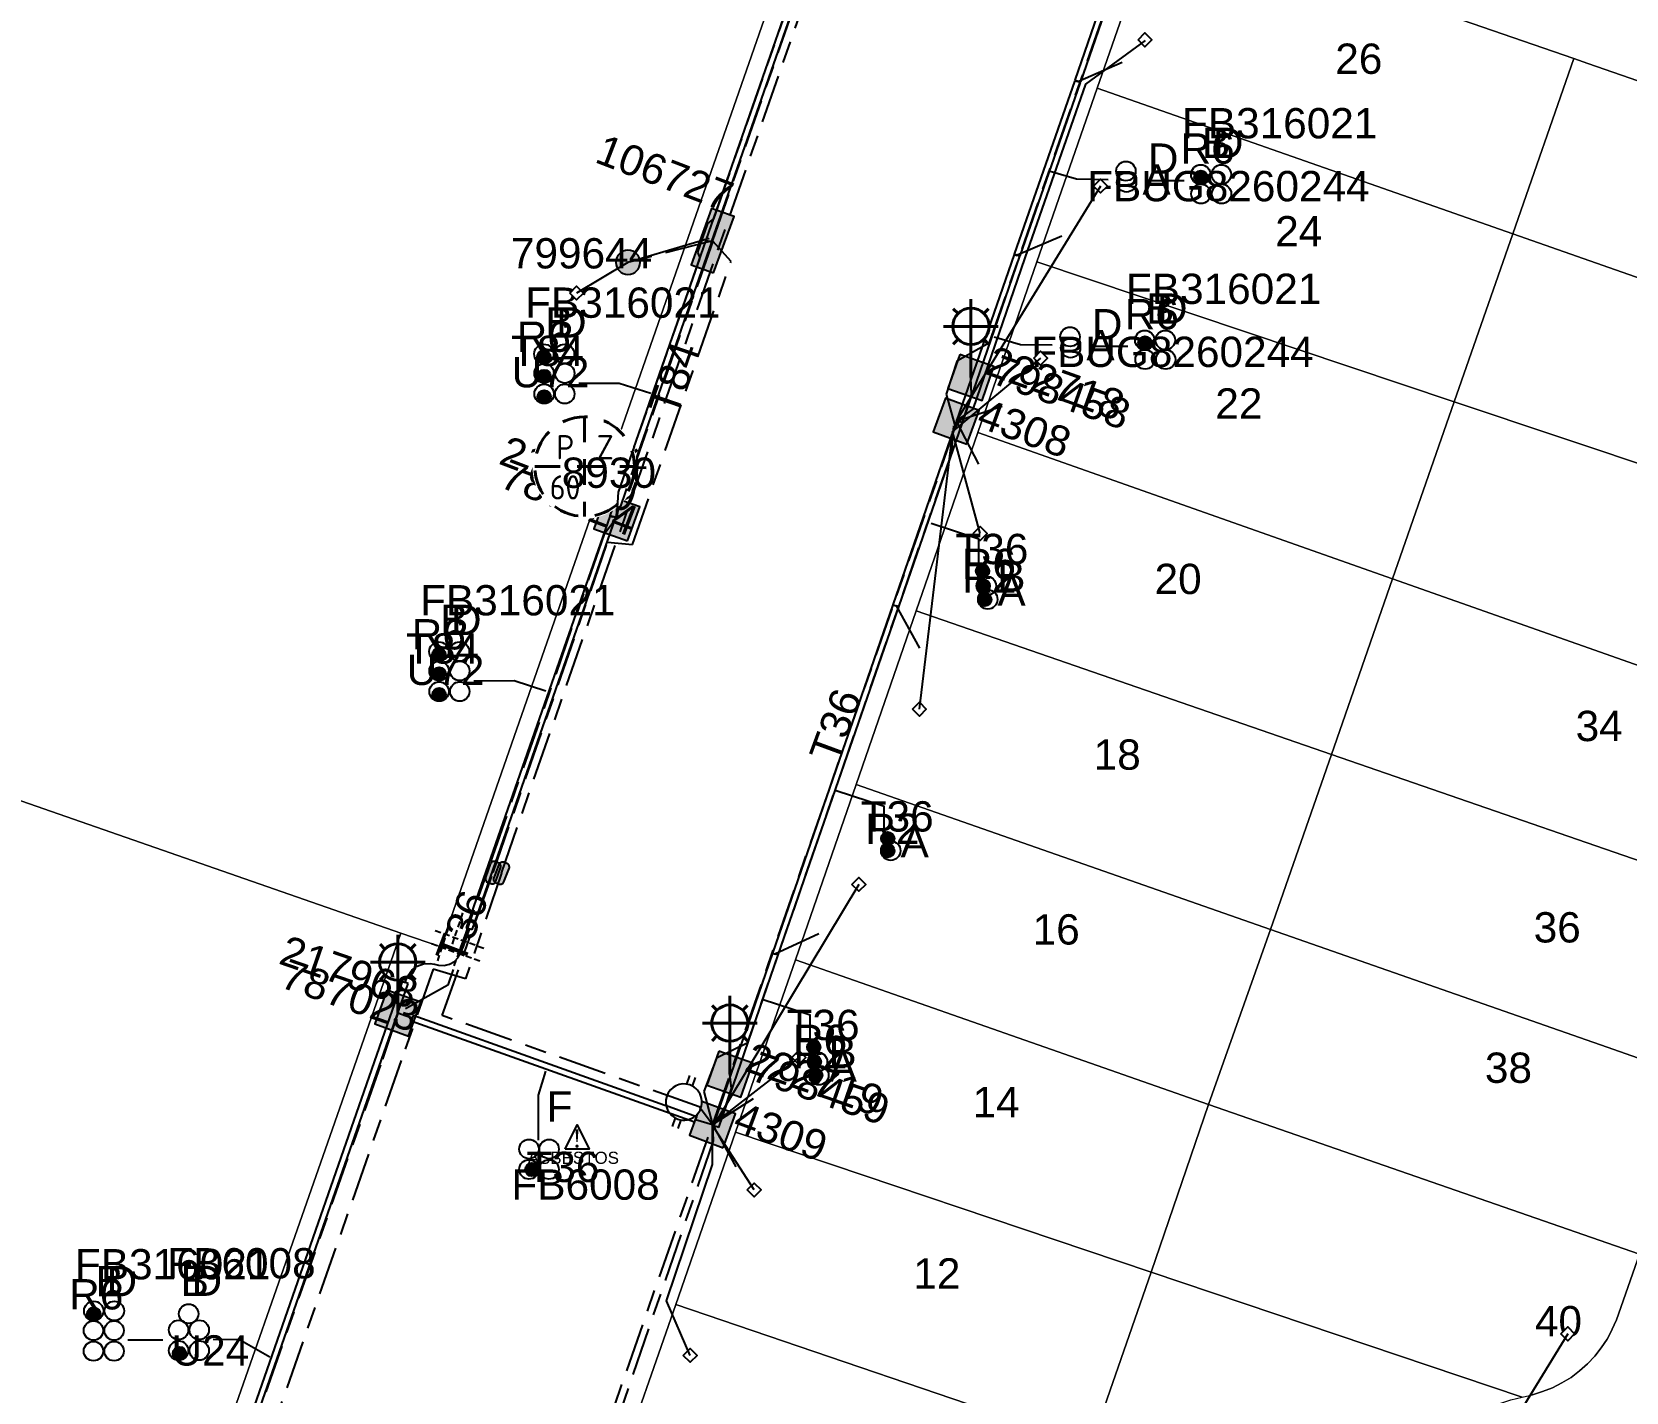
# Model space of a CAD drawing. Header units: metres. Extents: x 301341 to 310479, y 6262403 to 6265281.
# Drawn here: x 302711.3 to 302842.8, y 6264406.1 to 6264518.3 of the extents above; entities that cross this region are included whole.
import ezdxf
from ezdxf.enums import TextEntityAlignment as Align

# ---------------------------------------------------------------- set-up
doc = ezdxf.new("R2010")
doc.units = ezdxf.units.M
for name, pattern in [('Cable Exist UG', [8.2, 4, -1.2, 1.8, -1.2]), ('Dash', [5, 3, -2]), ('DASHED', [0.75, 0.5, -0.25])]:
    doc.linetypes.add(name, pattern=pattern)
doc.layers.get('0').update_dxf_attribs({"color": 6})
doc.layers.add('Cadastre Land Parcels_SP_EXT', color=9, linetype='Continuous', lineweight=5)
doc.layers.add('Cadastre Roads_SP_EXT', color=9, linetype='Continuous', lineweight=5)
for name, color, linetype in [('Duct_SP_EXT', 7, 'Continuous'), ('Equip_HV_EXT', 7, 'Continuous'), ('Equip_LV_EXT', 7, 'Continuous'), ('Equip_SL_EXT', 7, 'Continuous'), ('Equip_SP_SL_EXT', 7, 'Continuous'), ('Mains_HV_EXT', 7, 'Continuous'), ('Mains_LV_EXT', 7, 'Continuous'), ('Mains_SL_EXT', 7, 'Continuous'), ('Services_SP_EXT', 7, 'Continuous'), ('SupportsOH_SP_TR_HV_LV_SL_EXT', 7, 'Continuous'), ('SupportsUG_SP_LV_EXT', 7, 'Continuous'), ('SupportsUG_SP_LV_SL_EXT', 7, 'Continuous'), ('Trench_SP_EXT', 7, 'Continuous')]:
    doc.layers.add(name, color=color, linetype=linetype)
doc.layers.add('UNKNOWN_FEATURES', color=1, linetype='DASHED', plot=False)
doc.styles.add('COLUMN_LABEL', font='arial.ttf')
doc.styles.add('iecARIAL', font='arial.ttf', dxfattribs={"height": 2})
doc.styles.add('iecNAME', font='times.ttf')
doc.styles.add('IESYMBOL1', font='isocp.shx')
doc.styles.add('POLE_LABEL', font='arial.ttf')
doc.styles.add('SLCP_LABEL', font='arial.ttf', dxfattribs={"height": 3.5})
doc.styles.get("Standard").update_dxf_attribs({"font": 'arial.ttf'})

# ---------------------------------------------------------------- blocks, each defined once
blk = doc.blocks.new('COLUMN_EXT')
blk.add_hatch(color=256).paths.add_polyline_path([(-1.49, 1.48), (-1.49, -1.49), (1.48, -1.49), (1.48, 1.48)])
blk.add_lwpolyline([(-1.49, -1.49), (1.48, -1.49), (1.48, 1.48), (-1.49, 1.48)], close=True)
for tag, height, style, flags, p in [('ASSET_NUM', 2.5, 'COLUMN_LABEL', 8, (2, 2)), ('STRUCTURE_PLANT_NUMBER', 0.2, 'POLE_LABEL', 9, (1.81, 0.03)), ('STREET_CODE', 0.2, 'COLUMN_LABEL', 9, (1.81, -0.2))]:
    blk.add_attdef(tag, text='', height=height, dxfattribs=dict(style=style, flags=flags)).set_placement(p, align=Align.MIDDLE_LEFT)
at = {"flags": 9}
for tag, p in [('COLUMN_TYPE', (1.81, -0.4)), ('OWNED_BY', (1.81, -0.6)), ('STATE', (1.81, -0.8)), ('USAGE', (1.81, -1)), ('LEGEND', (1.81, -1.2)), ('LOCATION', (1.81, -1.4)), ('STREETNAME', (1.81, -1.6)), ('SUBURB', (1.81, -1.8)), ('NOTES', (1.81, -2))]:
    blk.add_attdef(tag, text='', height=0.2, dxfattribs=at).set_placement(p, align=Align.MIDDLE_LEFT)
at = {"flags": 1}
blk.add_attdef('Z', (1.81, -2.35), '', height=0.2, dxfattribs=at)
blk = doc.blocks.new('PILLAR_EXT')
blk.add_hatch(color=256).paths.add_polyline_path([(-2.475, 0.99), (-2.475, -0.99), (2.475, -0.99), (2.475, 0.99)])
blk.add_lwpolyline([(-2.475, -0.99), (2.475, -0.99), (2.475, 0.99), (-2.475, 0.99)], close=True)
at = {"style": 'iecARIAL', "flags": 8}
blk.add_attdef('ASSET_NUM', (1.5, 3.5), '', height=2.5, dxfattribs=at)
for tag, p, flags in [('OWNED_BY', (0, -0.2), 9), ('STATE', (0, -0.4), 9), ('SUPPORT_TYPE', (0, -0.6), 9), ('USAGE', (0, -0.8), 9), ('LEGEND', (0, -1), 9), ('LOCATION', (0, -1.2), 9), ('NOTES', (0, -1.4), 9), ('STREETNAME', (0, -1.8), 9), ('SUBURB', (0, -2), 1), ('PARENT', (0, -1.6), 9)]:
    blk.add_attdef(tag, p, '', height=0.2, dxfattribs=dict(flags=flags))
blk = doc.blocks.new('DUCT_EXT')
blk.add_circle((0, 0.8), 0.8)
at = {"flags": 1}
blk.add_attdef('Z', (0, 0), '', height=0.2, dxfattribs=at)
at = {"flags": 9}
for tag, p in [('DUCT_CODE', (0, 0)), ('XSECT_TYPE', (0, -0.2)), ('STATE', (0, -0.6)), ('FB_REFERENCE', (0, -0.4)), ('NOTES', (0, -0.8))]:
    blk.add_attdef(tag, text='', height=0.2, dxfattribs=at).set_placement(p, align=Align.MIDDLE_LEFT)
blk = doc.blocks.new('SL_LANTERN_EXT')
at = {"lineweight": 40}
for p, q in [((-1.46, 5.68), (-1.06, 5.28)), ((0, 1.97), (0, 6.47)), ((1.46, 5.68), (1.06, 5.28)), ((-2.25, 4.22), (2.25, 4.22)), ((-1.46, 2.76), (-1.06, 3.16)), ((0, 0), (0, 2.72)), ((1.46, 2.76), (1.06, 3.16))]:
    blk.add_line(p, q, dxfattribs=at)
blk.add_circle((0, 4.22), 1.5, dxfattribs=at)
at = {"style": 'iecARIAL', "flags": 8}
blk.add_attdef('ASSET_NUM', (1.5, 1.5), '', height=2.5, dxfattribs=at)
for tag, p, height, flags in [('CONSTRUCTED_VOLTAGE', (0.98, -0.65), 0.2, 9), ('CONTROL_TYPE', (0.98, -0.85), 0.2, 9), ('LANTERN_PURPOSE', (0.98, -1.05), 0.2, 9), ('LANTERN_TYPE', (0.98, -1.25), 0.2, 9), ('NO_PHASES', (0.98, -1.45), 0.2, 9), ('LNUMBER', (2.18, -3.25), 2.5, 8), ('OPERATING_VOLTAGE', (0.98, -1.65), 0.2, 9), ('ORIENTATION', (0.98, -1.85), 0.2, 9), ('OWNED_BY', (0.98, -2.05), 0.2, 9), ('STATE', (0.98, -2.25), 0.2, 9), ('USAGE', (0.98, -2.45), 0.2, 9), ('CEXIST', (0.98, -2.65), 0.2, 9), ('CNEW', (0.98, -2.85), 0.2, 9), ('CNUMBER', (0.98, -3.05), 0.2, 9), ('CREMOVE', (0.98, -3.25), 0.2, 9), ('CREPLACE', (0.98, -3.45), 0.2, 9), ('LKINGHEIGHT', (0.98, -3.65), 0.2, 9), ('LBRACKET', (0.98, -3.85), 0.2, 9), ('LBRACKETVOCAB', (0.98, -4.05), 0.2, 9), ('LCATEGORY', (0.98, -4.25), 0.2, 9), ('LCHARGE1', (0.98, -4.45), 0.2, 9), ('LCHARGE1PERCENT', (0.98, -4.65), 0.2, 9), ('LCHARGE2', (0.98, -4.85), 0.2, 9), ('LCHARGE2PERCENT', (0.98, -5.05), 0.2, 9), ('LCHARGE3', (0.98, -5.25), 0.2, 9), ('LCHARGE3PERCENT', (0.98, -5.45), 0.2, 9), ('LEXIST', (0.98, -5.65), 0.2, 9), ('LLAMP', (0.98, -5.85), 0.2, 9), ('LLAMPVOCAB', (0.98, -6.05), 0.2, 9), ('LMAST', (0.98, -6.25), 0.2, 9), ('LMASTVOCAB', (0.98, -6.45), 0.2, 9), ('LNEW', (0.98, -6.65), 0.2, 9), ('LANTNUMBER', (0.98, -6.85), 0.2, 9), ('LOUTREACH', (0.98, -7.25), 0.2, 9), ('LOUTREACHVOCAB', (0.98, -7.45), 0.2, 9), ('LRATECODE', (0.98, -7.65), 0.2, 9), ('LREMOVE', (0.98, -7.85), 0.2, 9), ('LREPLACE', (0.98, -8.05), 0.2, 9), ('STREETNAME', (0.98, -9.25), 0.2, 9), ('LTYPE', (0.98, -8.25), 0.2, 9), ('LTYPEVOCAB', (0.98, -8.45), 0.2, 9), ('LEGEND', (0.98, -8.65), 0.2, 9), ('LOCATION', (0.98, -8.85), 0.2, 9), ('NOTES', (0.98, -9.05), 0.2, 9), ('SUBURB', (0.98, -9.45), 0.2, 1)]:
    blk.add_attdef(tag, p, '', height=height, dxfattribs=dict(flags=flags))
blk = doc.blocks.new('CCP_EXT')
at = {"flags": 9}
for tag, p in [('LEGEND', (0, -1.4)), ('STATE', (0, -1.8)), ('LIFE_SUPPORT', (0, -1.6)), ('NOTES', (0, -2))]:
    blk.add_attdef(tag, text='', height=0.2, dxfattribs=at).set_placement(p, align=Align.MIDDLE_LEFT)
blk.add_wipeout([(0, 0.57), (0.57, 0), (0, -0.57), (-0.57, 0)])
blk.add_lwpolyline([(-0.57, 0), (0, 0.57), (0.57, 0), (0, -0.57), (-0.57, 0)])
at = {"flags": 1}
blk.add_attdef('Z', (0, 0), '', height=0.2, dxfattribs=at)
at = {"flags": 9}
for tag, p in [('CCP_TYPE', (0, 0)), ('CONSTRUCTED_VOLTAGE', (0, -0.2)), ('OPERATING_VOLTAGE', (0, -0.6)), ('ORIENTATION', (0, -0.8)), ('OWNED_BY', (0, -1)), ('NO_PHASES', (0, -0.4)), ('USAGE', (0, -1.2))]:
    blk.add_attdef(tag, text='', height=0.2, dxfattribs=at).set_placement(p, align=Align.MIDDLE_LEFT)
blk = doc.blocks.new('POLE_EXT')
blk.add_hatch(color=256).paths.add_polyline_path([(-1, 0, 1), (1, 0, 1)])
blk.add_lwpolyline([(-1, 0, 1), (1, 0, 1)], format="xyb", close=True)
for tag, height, flags, p in [('pNumber', 2.5, 8, (-17.84, 2.07)), ('OWNED_BY', 0.2, 9, (1.35, -0.4)), ('SPECIAL_USE', 0.2, 9, (1.35, -0.8)), ('STATE', 0.2, 9, (1.35, -1)), ('cLV', 0.2, 9, (1.35, -1.4)), ('PARENT', 0.2, 9, (1.35, -0.6)), ('USAGE', 0.2, 9, (1.35, -1.2)), ('hDepth', 0.2, 9, (1.35, -1.6)), ('hDia', 0.2, 9, (1.35, -1.8)), ('cHV', 0.2, 9, (1.35, -2)), ('LBRACKET', 0.2, 9, (1.35, -2.2)), ('LExisting', 0.2, 9, (1.35, -2.4)), ('LANTNUMBER', 0.2, 9, (1.35, -2.6)), ('cLinedev', 0.2, 9, (1.35, -3.4)), ('pExisting', 0.2, 9, (1.35, -3.8)), ('LOther', 0.2, 9, (1.35, -2.8)), ('LRemove', 0.2, 9, (1.35, -3)), ('LEGEND', 0.2, 9, (1.35, -3.2)), ('LOCATION', 0.2, 9, (1.35, -3.6)), ('PFNUMBER', 0.2, 9, (1.35, -4)), ('pFooting', 0.2, 9, (1.35, -4.4)), ('pNew', 0.2, 9, (1.35, -4.6)), ('pRelocate', 0.2, 9, (1.35, -5)), ('pRemove', 0.2, 9, (1.35, -5.2)), ('NEWPFNUMBER', 0.2, 9, (1.35, -4.2)), ('pReplace', 0.2, 9, (1.35, -5.4)), ('pStay', 0.2, 9, (1.35, -5.6)), ('pType', 0.2, 9, (1.35, -5.8)), ('cspan', 0.2, 9, (1.35, -6)), ('STREETNAME', 0.2, 9, (1.35, -6.2)), ('SUBURB', 0.2, 9, (1.35, -6.4)), ('NOTES', 0.2, 9, (1.35, -6.6)), ('OPERATED_BY', 0.2, 9, (1.36, -7.01)), ('MAINTAINED_BY', 0.2, 9, (1.36, -6.81))]:
    blk.add_attdef(tag, text='', height=height, dxfattribs=dict(flags=flags)).set_placement(p, align=Align.MIDDLE_LEFT)
at = {"style": 'POLE_LABEL'}
for tag, height, flags, p in [('ASSET_NUM', 2.5, 8, (2, 2)), ('STRUCTURE_PLANT_NUMBER', 0.2, 9, (1.35, 0.03)), ('STREET_CODE', 0.2, 9, (1.35, -0.2))]:
    blk.add_attdef(tag, text='', height=height, dxfattribs=dict(at, flags=flags)).set_placement(p, align=Align.MIDDLE_LEFT)
at = {"flags": 1}
blk.add_attdef('Z', (1.35, -7.33), '', height=0.2, dxfattribs=at)
blk = doc.blocks.new('HV_STJ_EXT')
h = blk.add_hatch(color=256)
edge = h.paths.add_edge_path()
edge.add_ellipse((-0.59, 0.13), major_axis=(0.226, 0.226), ratio=1, start_angle=45, end_angle=135)
edge.add_line((-0.91, 0.13), (-0.91, -0.13))
edge.add_ellipse((-0.59, -0.13), major_axis=(0.226, 0.226), ratio=1, start_angle=135, end_angle=225)
edge.add_line((-0.59, -0.45), (0.59, -0.45))
edge.add_ellipse((0.59, -0.13), major_axis=(-0.226, 0.226), ratio=1, start_angle=135, end_angle=225)
edge.add_line((0.91, -0.13), (0.91, 0.13))
edge.add_ellipse((0.59, 0.13), major_axis=(-0.226, 0.226), ratio=1, start_angle=225, end_angle=315)
edge.add_line((0.59, 0.45), (-0.59, 0.45))
blk.add_lwpolyline([(-0.91, 0.13), (-0.91, -0.13, 0.414214), (-0.59, -0.45), (0.59, -0.45, 0.414214), (0.91, -0.13), (0.91, 0.13, 0.414214), (0.59, 0.45), (-0.59, 0.45, 0.414214)], format="xyb", close=True)
for tag, flags, p in [('ORIENTATION', 9, (1.5, 0)), ('Z', 1, (1.5, -0.8)), ('USAGE', 9, (1.5, -0.2)), ('LEGEND', 9, (1.5, -0.4)), ('NOTES', 9, (1.5, -0.6))]:
    blk.add_attdef(tag, text='', height=0.2, dxfattribs=dict(flags=flags)).set_placement(p, align=Align.MIDDLE_LEFT)
blk = doc.blocks.new('LV_STJ_EXT')
h = blk.add_hatch(color=256)
edge = h.paths.add_edge_path()
edge.add_ellipse((-0.59, 0.13), major_axis=(0.226, 0.226), ratio=1, start_angle=45, end_angle=135)
edge.add_line((-0.91, 0.13), (-0.91, -0.13))
edge.add_ellipse((-0.59, -0.13), major_axis=(0.226, 0.226), ratio=1, start_angle=135, end_angle=225)
edge.add_line((-0.59, -0.45), (0.59, -0.45))
edge.add_ellipse((0.59, -0.13), major_axis=(-0.226, 0.226), ratio=1, start_angle=135, end_angle=225)
edge.add_line((0.91, -0.13), (0.91, 0.13))
edge.add_ellipse((0.59, 0.13), major_axis=(-0.226, 0.226), ratio=1, start_angle=225, end_angle=315)
edge.add_line((0.59, 0.45), (-0.59, 0.45))
blk.add_lwpolyline([(-0.91, 0.13), (-0.91, -0.13, 0.414214), (-0.59, -0.45), (0.59, -0.45, 0.414214), (0.91, -0.13), (0.91, 0.13, 0.414214), (0.59, 0.45), (-0.59, 0.45, 0.414214)], format="xyb", close=True)
at = {"flags": 1}
blk.add_attdef('Z', (0, 0), '', height=0.2, dxfattribs=at)
at = {"flags": 9}
for tag, p in [('ORIENTATION', (0, 0)), ('USAGE', (0, -0.2)), ('LEGEND', (0, -0.4)), ('NOTES', (0, -0.6))]:
    blk.add_attdef(tag, text='', height=0.2, dxfattribs=at).set_placement(p, align=Align.MIDDLE_LEFT)
blk = doc.blocks.new('WARNING_FEATURE_EXT')
at = {"color": 0}
blk.add_lwpolyline([(-0.99, 0), (0, 1.99), (1, 0)], close=True, dxfattribs=at)
at = {"color": 0, "insert": (0, 0.87), "char_height": 1.5, "attachment_point": 5, "line_spacing_factor": 1.5, "style": 'iecNAME'}
blk.add_mtext_dynamic_manual_height_columns('!', width=1.5, gutter_width=4, heights=[0], dxfattribs=at)
at = {"color": 0, "flags": 1}
for tag, p in [('STATE', (1.19, 2.01)), ('HAZMAT_ID', (1.19, 0.72))]:
    blk.add_attdef(tag, p, '', height=0.8, dxfattribs=at)
at = {"color": 0}
blk.add_attdef('WARNING_TYPE', text='', height=0.8, dxfattribs=at).set_placement((-4.07, -1.22), (4.88, -1.22), align=Align.ALIGNED)
at = {"color": 0, "flags": 1}
blk.add_attdef('WARNING_DESC', text='', height=0.8, dxfattribs=at).set_placement((1.19, -0.56), align=Align.MIDDLE_CENTER)
blk = doc.blocks.new('LV_UG_LINKS_OPEN_EXT')
for p, q in [((-0.25, 1.47), (-0.25, 2.22)), ((0.25, 1.47), (0.25, 2.22)), ((-0.25, -1.47), (-0.25, -2.22)), ((0.25, -1.47), (0.25, -2.22))]:
    blk.add_line(p, q)
at = {"flags": 9}
for tag, p in [('ACTUAL_STATUS', (0, 0)), ('CONSTRUCTED_VOLTAGE', (0, -0.2)), ('OPERATING_VOLTAGE', (0, -0.6)), ('ORIENTATION', (0, -0.8)), ('STATE', (0, -1)), ('SWITCH_TYPE', (0, -1.2)), ('NO_PHASES', (0, -0.4)), ('USAGE', (0, -1.4)), ('NOTES', (0, -1.6))]:
    blk.add_attdef(tag, text='', height=0.2, dxfattribs=at).set_placement(p, align=Align.MIDDLE_LEFT)
at = {"flags": 1}
blk.add_attdef('Z', (0, 0), '', height=0.2, dxfattribs=at)
blk.add_wipeout([(-0.25, 1.47), (-0.43, 1.43), (-0.61, 1.36), (-0.77, 1.28), (-0.93, 1.17), (-1.07, 1.05), (-1.19, 0.9), (-1.29, 0.75), (-1.38, 0.58), (-1.44, 0.4), (-1.48, 0.22), (-1.49, 0.03), (-1.49, -0.16), (-1.45, -0.34), (-1.4, -0.52), (-1.32, -0.69), (-1.23, -0.85), (-1.11, -1), (-0.98, -1.13), (-0.83, -1.24), (-0.66, -1.34), (-0.49, -1.41), (-0.31, -1.46), (-0.13, -1.49), (0.06, -1.49), (0.25, -1.47), (0.43, -1.43), (0.61, -1.36), (0.77, -1.28), (0.93, -1.17), (1.07, -1.05), (1.19, -0.9), (1.29, -0.75), (1.38, -0.58), (1.44, -0.4), (1.48, -0.22), (1.49, -0.03), (1.49, 0.16), (1.45, 0.34), (1.4, 0.52), (1.32, 0.69), (1.23, 0.85), (1.11, 1), (0.98, 1.13), (0.83, 1.24), (0.66, 1.34), (0.49, 1.41), (0.31, 1.46), (0.13, 1.49), (-0.06, 1.49)])
blk.add_lwpolyline([(0, -1.49, 1), (0, 1.49, 1)], format="xyb", close=True)
blk = doc.blocks.new('CABLE_LARGE_EXT')
h = blk.add_hatch(color=256)
edge = h.paths.add_edge_path()
edge.add_arc((0, 0.55), 0.55, 0, 360)
blk.add_circle((0, 0.55), 0.55)
at = {"flags": 1}
blk.add_attdef('Z', (0, 0), '', height=0.2, dxfattribs=at)
at = {"flags": 9}
for tag, p in [('COND_CODE', (0, 0)), ('STATE', (0, -0.4)), ('XSECT_SIZE', (0, -0.6)), ('FB_REFERENCE', (0, -0.2)), ('NOTES', (0, -0.8))]:
    blk.add_attdef(tag, text='', height=0.2, dxfattribs=at).set_placement(p, align=Align.MIDDLE_LEFT)
blk = doc.blocks.new('SLCP_ZELL_EXT')
blk.add_wipeout([(-0.14, 4.3), (-0.4, 4.28), (-0.67, 4.25), (-0.94, 4.2), (-1.2, 4.13), (-1.46, 4.05), (-1.71, 3.95), (-1.95, 3.83), (-2.19, 3.7), (-2.42, 3.56), (-2.64, 3.4), (-2.85, 3.23), (-3.04, 3.04), (-3.23, 2.85), (-3.4, 2.64), (-3.56, 2.42), (-3.7, 2.19), (-3.83, 1.95), (-3.95, 1.71), (-4.05, 1.46), (-4.13, 1.2), (-4.2, 0.94), (-4.25, 0.67), (-4.28, 0.4), (-4.3, 0.14), (-4.3, -0.14), (-4.28, -0.4), (-4.25, -0.67), (-4.2, -0.94), (-4.13, -1.2), (-4.05, -1.46), (-3.95, -1.71), (-3.83, -1.95), (-3.7, -2.19), (-3.56, -2.42), (-3.4, -2.64), (-3.23, -2.85), (-3.04, -3.04), (-2.85, -3.23), (-2.64, -3.4), (-2.42, -3.56), (-2.19, -3.7), (-1.95, -3.83), (-1.71, -3.95), (-1.46, -4.05), (-1.2, -4.13), (-0.94, -4.2), (-0.67, -4.25), (-0.4, -4.28), (-0.14, -4.3), (0.14, -4.3), (0.4, -4.28), (0.67, -4.25), (0.94, -4.2), (1.2, -4.13), (1.46, -4.05), (1.71, -3.95), (1.95, -3.83), (2.19, -3.7), (2.42, -3.56), (2.64, -3.4), (2.85, -3.23), (3.04, -3.04), (3.23, -2.85), (3.4, -2.64), (3.56, -2.42), (3.7, -2.19), (3.83, -1.95), (3.95, -1.71), (4.05, -1.46), (4.13, -1.2), (4.2, -0.94), (4.25, -0.67), (4.28, -0.4), (4.3, -0.14), (4.3, 0.14), (4.28, 0.4), (4.25, 0.67), (4.2, 0.94), (4.13, 1.2), (4.05, 1.46), (3.95, 1.71), (3.83, 1.95), (3.7, 2.19), (3.56, 2.42), (3.4, 2.64), (3.23, 2.85), (3.04, 3.04), (2.85, 3.23), (2.64, 3.4), (2.42, 3.56), (2.19, 3.7), (1.95, 3.83), (1.71, 3.95), (1.46, 4.05), (1.2, 4.13), (0.94, 4.2), (0.67, 4.25), (0.4, 4.28), (0.14, 4.3)])
at = {"linetype": 'Dash', "lineweight": 40, "ltscale": 0.7}
for p, q in [((0, 4.11), (0, -4.11)), ((-4.11, 0), (4.11, 0))]:
    blk.add_line(p, q, dxfattribs=at)
blk.add_circle((0, 0), 4.11, dxfattribs=at)
at = {"lineweight": 40, "style": 'IESYMBOL1'}
for s, p in [('P', (-1.6, 0)), ('Z', (1.7, 0)), ('60', (-1.61, -3.31))]:
    blk.add_text(s, height=2, dxfattribs=at).set_placement(p, align=Align.BOTTOM_CENTER)
at = {"style": 'SLCP_LABEL'}
for tag, height, flags, p in [('ASSET_NUM', 2.5, 8, (2, 2)), ('STREET_CODE', 0.2, 9, (0, -0.2))]:
    blk.add_attdef(tag, text='', height=height, dxfattribs=dict(at, flags=flags)).set_placement(p, align=Align.MIDDLE_LEFT)
at = {"flags": 1}
blk.add_attdef('Z', (0, 0), '', height=0.2, dxfattribs=at)
at = {"flags": 9}
for tag, p in [('CONSTRUCTED_VOLTAGE', (0, -0.4)), ('CONTROL_TYPE', (0, -0.6)), ('OPERATING_VOLTAGE', (0, -1)), ('ORIENTATION', (0, -1.2)), ('OWNED_BY', (0, -1.4)), ('NO_PHASES', (0, -0.8)), ('STATE', (0, -2)), ('USAGE', (0, -1.6)), ('LOCATION', (0, -1.8)), ('NOTES', (0, -2.2))]:
    blk.add_attdef(tag, text='', height=0.2, dxfattribs=at).set_placement(p, align=Align.MIDDLE_LEFT)

msp = doc.modelspace()

# ---------------------------------------------------------------- linework, layer by layer
at = {"layer": 'Cadastre Land Parcels_SP_EXT', "linetype": 'Continuous'}
for points in [[(302869.5, 6264612.85), (302837.78, 6264623.53), (302804.13, 6264527.94), (302838.46, 6264516.1), (302839.64, 6264515.68), (302873.41, 6264503.98), (302906.65, 6264600.46), (302869.5, 6264612.85)], [(302736.31, 6264428.37), (302741.76, 6264443.96), (302527.7, 6264518.52), (302518.82, 6264521.61), (302488.28, 6264532.25), (302459.19, 6264448.66), (302505.04, 6264430.08), (302513.72, 6264426.56), (302519.43, 6264424.25), (302519.72, 6264424.12), (302621.8, 6264383.92), (302668.5, 6264366.47), (302681.48, 6264362.81), (302694.89, 6264361.3), (302712.73, 6264360.95), (302736.31, 6264428.37)], [(302838.46, 6264516.1), (302804.13, 6264527.94), (302799.18, 6264513.64), (302833.43, 6264501.64), (302838.46, 6264516.1)], [(302873.41, 6264503.98), (302839.64, 6264515.68), (302838.46, 6264516.1), (302833.43, 6264501.64), (302868.4, 6264489.38), (302873.41, 6264503.98)], [(302833.43, 6264501.64), (302799.18, 6264513.64), (302794.19, 6264499.33), (302828.61, 6264487.79), (302833.43, 6264501.64)], [(302863.87, 6264475.97), (302868.4, 6264489.38), (302833.43, 6264501.64), (302828.61, 6264487.79), (302863.87, 6264475.97)], [(302828.61, 6264487.79), (302794.19, 6264499.33), (302789.33, 6264485.24), (302823.53, 6264473.18), (302828.61, 6264487.79)], [(302858.66, 6264460.78), (302863.87, 6264475.97), (302828.61, 6264487.79), (302823.53, 6264473.18), (302858.66, 6264460.78)], [(302823.53, 6264473.18), (302789.33, 6264485.24), (302784.24, 6264470.55), (302818.49, 6264458.7), (302823.53, 6264473.18)], [(302853.8, 6264446.49), (302858.66, 6264460.78), (302823.53, 6264473.18), (302818.49, 6264458.7), (302853.8, 6264446.49)], [(302818.49, 6264458.7), (302784.24, 6264470.55), (302779.31, 6264456.22), (302813.47, 6264444.26), (302818.49, 6264458.7)], [(302848.8, 6264431.89), (302853.8, 6264446.49), (302818.49, 6264458.7), (302813.47, 6264444.26), (302841.22, 6264434.55), (302848.8, 6264431.89)], [(302813.47, 6264444.26), (302779.31, 6264456.22), (302774.29, 6264441.74), (302808.35, 6264429.82), (302813.47, 6264444.26)], [(302848.8, 6264431.89), (302841.22, 6264434.55), (302813.47, 6264444.26), (302808.35, 6264429.82), (302843.88, 6264417.48), (302848.8, 6264431.89)], [(302808.35, 6264429.82), (302774.29, 6264441.74), (302769.36, 6264427.53), (302803.62, 6264415.98), (302808.35, 6264429.82)], [(302843.88, 6264417.48), (302808.35, 6264429.82), (302803.62, 6264415.98), (302834.2, 6264405.68), (302835.06, 6264405.87), (302835.9, 6264406.13), (302836.71, 6264406.45), (302837.49, 6264406.85), (302838.24, 6264407.31), (302838.94, 6264407.84), (302839.59, 6264408.42), (302840.19, 6264409.05), (302840.73, 6264409.74), (302841.22, 6264410.47), (302841.47, 6264410.93), (302841.81, 6264411.64), (302841.99, 6264412.04), (302843.88, 6264417.48)], [(302803.62, 6264415.98), (302769.36, 6264427.53), (302764.42, 6264413.33), (302798.65, 6264401.67), (302803.62, 6264415.98)], [(302834.2, 6264405.68), (302803.62, 6264415.98), (302798.65, 6264401.67), (302794.09, 6264388.48), (302825.27, 6264395.58), (302825.27, 6264395.63), (302825.39, 6264396.58), (302825.59, 6264397.52), (302825.87, 6264398.44), (302826.23, 6264399.33), (302826.67, 6264400.19), (302827.17, 6264401.01), (302827.75, 6264401.78), (302828.39, 6264402.5), (302829.09, 6264403.16), (302829.84, 6264403.76), (302830.64, 6264404.29), (302831.48, 6264404.76), (302832.36, 6264405.14), (302833.27, 6264405.46), (302834.2, 6264405.68)], [(302798.65, 6264401.67), (302764.42, 6264413.33), (302759.4, 6264398.92), (302793.91, 6264387.97), (302794.09, 6264388.48), (302798.65, 6264401.67)]]:
    msp.add_lwpolyline(points, close=True, dxfattribs=at)
msp.add_lwpolyline([(302527.7, 6264518.52), (302741.76, 6264443.96), (302745.06, 6264442.81), (302778.16, 6264537.87), (302778.16, 6264537.87), (302543.04, 6264619.5)], dxfattribs=at)
at = {"layer": 'Duct_SP_EXT'}
for p, q in [((302778.5, 6264534.41), (302766.9, 6264501.11)), ((302778.95, 6264534.26), (302767.35, 6264500.95)), ((302792.36, 6264499.97), (302797.35, 6264514.28)), ((302792.81, 6264499.81), (302797.8, 6264514.12)), ((302797.35, 6264514.28), (302797.57, 6264514.2)), ((302797.36, 6264514.32), (302797.58, 6264514.24)), ((302797.8, 6264514.12), (302797.57, 6264514.2)), ((302797.81, 6264514.16), (302797.58, 6264514.24)), ((302766.9, 6264501.11), (302758.99, 6264478.38)), ((302767.36, 6264500.96), (302759.44, 6264478.23)), ((302766.9, 6264501.11), (302767.13, 6264501.03)), ((302766.9, 6264501.11), (302767.13, 6264501.03)), ((302767.35, 6264500.95), (302767.13, 6264501.03)), ((302767.36, 6264500.96), (302767.13, 6264501.03)), ((302787.61, 6264486.21), (302792.35, 6264499.94)), ((302788.07, 6264486.05), (302792.8, 6264499.79)), ((302792.35, 6264499.94), (302792.36, 6264499.97)), ((302792.35, 6264499.94), (302792.58, 6264499.86)), ((302792.35, 6264499.94), (302792.58, 6264499.86)), ((302792.36, 6264499.97), (302792.36, 6264499.97)), ((302792.36, 6264499.97), (302792.58, 6264499.89)), ((302792.36, 6264499.97), (302792.58, 6264499.89)), ((302792.81, 6264499.81), (302792.58, 6264499.89)), ((302792.81, 6264499.81), (302792.58, 6264499.89)), ((302792.8, 6264499.79), (302792.58, 6264499.86)), ((302792.8, 6264499.79), (302792.58, 6264499.86)), ((302792.8, 6264499.79), (302792.81, 6264499.81)), ((302792.81, 6264499.81), (302792.81, 6264499.81)), ((302782.36, 6264471.04), (302787.61, 6264486.21)), ((302782.81, 6264470.88), (302788.07, 6264486.05)), ((302787.61, 6264486.21), (302787.84, 6264486.13)), ((302787.61, 6264486.21), (302787.84, 6264486.13)), ((302788.07, 6264486.05), (302787.84, 6264486.13)), ((302788.07, 6264486.05), (302787.84, 6264486.13)), ((302759.01, 6264478.41), (302747.15, 6264444.39)), ((302759.46, 6264478.26), (302747.61, 6264444.23)), ((302758.99, 6264478.38), (302759.21, 6264478.3)), ((302759.01, 6264478.41), (302759.24, 6264478.33)), ((302759.44, 6264478.23), (302759.21, 6264478.3)), ((302759.46, 6264478.26), (302759.24, 6264478.33)), ((302782.36, 6264471.04), (302782.59, 6264470.96)), ((302782.36, 6264471.04), (302782.59, 6264470.96)), ((302782.81, 6264470.88), (302782.59, 6264470.96)), ((302782.81, 6264470.88), (302782.59, 6264470.96)), ((302747.15, 6264444.39), (302747.38, 6264444.31)), ((302747.61, 6264444.23), (302747.38, 6264444.31)), ((302767.98, 6264427.93), (302772.87, 6264442.15)), ((302772.42, 6264442.31), (302772.64, 6264442.23)), ((302772.42, 6264442.31), (302772.64, 6264442.23)), ((302772.87, 6264442.15), (302772.64, 6264442.23)), ((302772.87, 6264442.15), (302772.64, 6264442.23)), ((302718.44, 6264372.74), (302741.9, 6264439.96)), ((302718.9, 6264372.59), (302742.35, 6264439.8)), ((302741.9, 6264439.96), (302742.13, 6264439.88)), ((302742.35, 6264439.8), (302742.13, 6264439.88)), ((302742.61, 6264436.7), (302742.69, 6264436.92)), ((302742.77, 6264437.15), (302742.69, 6264436.92))]:
    msp.add_line(p, q, dxfattribs=at)
for points in [[(302800.08, 6264506.1), (302797.47, 6264506.14), (302795.28, 6264506.78)], [(302806.33, 6264506.02), (302803.3, 6264506.01)], [(302795.46, 6264492.44), (302792.86, 6264492.48), (302790.67, 6264493.12)], [(302801.71, 6264492.35), (302798.69, 6264492.34)], [(302756.44, 6264489.31), (302759.76, 6264489.33), (302762.37, 6264488.49)], [(302747.78, 6264464.76), (302751.1, 6264464.78), (302753.72, 6264463.94)], [(302781.6, 6264452.3), (302781.6, 6264454.39), (302777.66, 6264455.68)], [(302775.5, 6264435.1), (302775.5, 6264437.19), (302771.55, 6264438.47)], [(302753.11, 6264426.87), (302753.11, 6264430.58), (302753.72, 6264432.56)], [(302719.25, 6264410.4), (302722.13, 6264410.41)], [(302726.28, 6264410.45), (302728.45, 6264410.43), (302730.95, 6264408.99)]]:
    msp.add_lwpolyline(points, dxfattribs=at)
at = {"layer": 'Mains_HV_EXT', "linetype": 'Cable Exist UG'}
msp.add_lwpolyline([(302750.04, 6264448.9), (302747.08, 6264440.17), (302744.43, 6264440.99), (302741.79, 6264433.45), (302715.2, 6264357.4)], dxfattribs=at)
at = {"layer": 'Mains_LV_EXT', "linetype": 'Cable Exist UG'}
msp.add_lwpolyline([(302767.49, 6264501.09), (302778.54, 6264532.91), (302779.42, 6264532.81), (302780.22, 6264535.13), (302779.55, 6264535.78), (302788.47, 6264561.43)], dxfattribs=at)
at = {"layer": 'Mains_SL_EXT', "linetype": 'Cable Exist UG'}
for points in [[(302787.49, 6264485.73), (302788.29, 6264486.76), (302788.82, 6264488.38), (302788.76, 6264489.78)], [(302741.5, 6264437.35), (302740.08, 6264433.1), (302740.08, 6264433.1), (302719.77, 6264375.2), (302718.87, 6264372.64)]]:
    msp.add_lwpolyline(points, dxfattribs=at)
at = {"layer": 'Services_SP_EXT'}
msp.add_lwpolyline([(302767.17, 6264501.24), (302760.48, 6264499.28)], dxfattribs=at)
at = {"layer": 'Trench_SP_EXT', "linetype": 'Cable Exist UG'}
for points in [[(302797.57, 6264514.2), (302801.62, 6264515.96)], [(302767.46, 6264501.07), (302760.48, 6264499.28)], [(302792.58, 6264499.89), (302796.43, 6264501.56)], [(302787.54, 6264486.19), (302791.71, 6264487.54)], [(302787.54, 6264486.19), (302789.78, 6264481.9)], [(302782.59, 6264470.96), (302784.63, 6264467.25)], [(302742.08, 6264439.86), (302742.33, 6264440.44), (302742.66, 6264440.89), (302743.1, 6264441.22), (302743.61, 6264441.42), (302744.16, 6264441.44), (302744.54, 6264441.39), (302744.86, 6264441.3), (302745.32, 6264441.28), (302745.77, 6264441.4), (302746.18, 6264441.62), (302746.47, 6264441.95), (302746.92, 6264442.84), (302747.43, 6264444.37)], [(302772.6, 6264442.24), (302776.59, 6264444.08)], [(302742.68, 6264436.94), (302742.18, 6264437.11), (302741.5, 6264437.35)], [(302767.45, 6264428.16), (302771.13, 6264430.51)], [(302766.04, 6264428.59), (302767.45, 6264428.16)], [(302767.45, 6264428.16), (302769.55, 6264424.37)]]:
    msp.add_lwpolyline(points, dxfattribs=at)
at = {"layer": 'UNKNOWN_FEATURES'}
for points in [[(302746.85, 6264445.63), (302745.98, 6264443.04)], [(302744.59, 6264444.17), (302748.66, 6264442.69)], [(302745.62, 6264444.28), (302744.71, 6264441.47)], [(302744.28, 6264443.09), (302748.32, 6264441.64)], [(302747.06, 6264443.85), (302746.06, 6264441.06)]]:
    msp.add_lwpolyline(points, dxfattribs=at)

# ---------------------------------------------------------------- block references
at = {"layer": 'Duct_SP_EXT'}
for name, p, rotation in [('DUCT_EXT', (302801.54, 6264506.01), 0.00283719654984793), ('DUCT_EXT', (302801.59, 6264505.08), 0.03184522503701713), ('CABLE_LARGE_EXT', (302807.72, 6264505.76), 0.1129351166241007), ('DUCT_EXT', (302796.93, 6264492.34), 0.00283719654984793), ('DUCT_EXT', (302796.98, 6264491.42), 0.03184522503701713), ('CABLE_LARGE_EXT', (302803.11, 6264492.09), 0.1129351166241007), ('CABLE_LARGE_EXT', (302789.17, 6264473.8), 270.0441415691101), ('DUCT_EXT', (302789.23, 6264472.6), 269.9146721624644), ('CABLE_LARGE_EXT', (302789.23, 6264472.6), 269.9546710847447), ('DUCT_EXT', (302789.35, 6264471.48), 269.9146721624644), ('CABLE_LARGE_EXT', (302789.35, 6264471.48), 270.0459837531881), ('CABLE_LARGE_EXT', (302781.35, 6264451.75), 270.0441415691101), ('DUCT_EXT', (302781.35, 6264450.75), 269.9146721624644), ('CABLE_LARGE_EXT', (302781.35, 6264450.75), 270.0459837531881), ('DUCT_EXT', (302775.31, 6264433.34), 269.9146721624644), ('DUCT_EXT', (302775.42, 6264432.23), 269.9146721624644), ('DUCT_EXT', (302753.12, 6264426.14), 89.95149411184971), ('DUCT_EXT', (302754.78, 6264426.14), 89.95149411184971), ('DUCT_EXT', (302753.12, 6264424.46), 89.95149411184971), ('CABLE_LARGE_EXT', (302753.11, 6264424.45), 89.97336793091817), ('DUCT_EXT', (302754.77, 6264424.46), 89.95149411184971)]:
    msp.add_blockref(name, p, dxfattribs=dict(at, rotation=rotation))
for name, p in [('DUCT_EXT', (302807.71, 6264505.73)), ('DUCT_EXT', (302809.41, 6264505.73)), ('DUCT_EXT', (302807.73, 6264504.13)), ('DUCT_EXT', (302809.43, 6264504.13)), ('DUCT_EXT', (302803.09, 6264492.07)), ('DUCT_EXT', (302804.79, 6264492.07)), ('DUCT_EXT', (302753.55, 6264490.93)), ('CABLE_LARGE_EXT', (302753.55, 6264490.93)), ('DUCT_EXT', (302755.25, 6264490.93)), ('DUCT_EXT', (302803.12, 6264490.47)), ('DUCT_EXT', (302804.82, 6264490.47)), ('DUCT_EXT', (302753.57, 6264489.33)), ('CABLE_LARGE_EXT', (302753.57, 6264489.33)), ('DUCT_EXT', (302755.27, 6264489.33)), ('DUCT_EXT', (302753.57, 6264487.63)), ('CABLE_LARGE_EXT', (302753.57, 6264487.63)), ('DUCT_EXT', (302755.27, 6264487.63)), ('DUCT_EXT', (302744.89, 6264466.38)), ('DUCT_EXT', (302746.59, 6264466.38)), ('DUCT_EXT', (302744.91, 6264464.78)), ('CABLE_LARGE_EXT', (302744.89, 6264466.38)), ('DUCT_EXT', (302746.61, 6264464.78)), ('CABLE_LARGE_EXT', (302744.91, 6264464.78)), ('DUCT_EXT', (302744.91, 6264463.08)), ('CABLE_LARGE_EXT', (302744.91, 6264463.08)), ('DUCT_EXT', (302746.61, 6264463.08)), ('DUCT_EXT', (302716.43, 6264411.99)), ('CABLE_LARGE_EXT', (302716.43, 6264411.99)), ('DUCT_EXT', (302718.13, 6264411.99)), ('DUCT_EXT', (302724.26, 6264411.75)), ('DUCT_EXT', (302716.41, 6264410.37)), ('DUCT_EXT', (302718.11, 6264410.37)), ('DUCT_EXT', (302723.43, 6264410.42)), ('DUCT_EXT', (302725.13, 6264410.42)), ('DUCT_EXT', (302716.41, 6264408.67)), ('DUCT_EXT', (302718.11, 6264408.67)), ('DUCT_EXT', (302723.43, 6264408.72)), ('CABLE_LARGE_EXT', (302723.5, 6264408.73)), ('DUCT_EXT', (302725.13, 6264408.72))]:
    msp.add_blockref(name, p, dxfattribs=at)
ref = msp.add_blockref('WARNING_FEATURE_EXT', (302756.28, 6264426.14), dxfattribs=at)
ref.add_attrib('WARNING_TYPE', 'ASBESTOS', (302752.21, 6264424.92), dxfattribs={"layer": '0', "color": 2, "height": 1})
at = {"layer": 'Equip_HV_EXT', "rotation": 248.7063350121189}
msp.add_blockref('HV_STJ_EXT', (302750.05, 6264448.9), dxfattribs=at)
at = {"layer": 'Equip_LV_EXT', "rotation": 70.71439530153877}
msp.add_blockref('LV_STJ_EXT', (302749.36, 6264448.94), dxfattribs=at)
at = {"layer": 'Equip_SP_SL_EXT'}
ref = msp.add_blockref('SL_LANTERN_EXT', (302788.76, 6264489.78), dxfattribs=at)
ref.add_attrib('ASSET_NUM', '222718', dxfattribs={"layer": '0', "height": 2.5, "rotation": 340.3093, "style": 'iecARIAL'}).set_placement((302790.26, 6264491.28), align=Align.MIDDLE_LEFT)
ref = msp.add_blockref('SL_LANTERN_EXT', (302759.55, 6264478.22), dxfattribs=dict(at, rotation=357.5633517191606))
ref.add_attrib('ASSET_NUM', '217969', dxfattribs={"layer": '0', "height": 2.5, "rotation": 339.1386, "style": 'iecARIAL'}).set_placement((302761.05, 6264479.72), align=Align.MIDDLE_RIGHT)
ref = msp.add_blockref('SL_LANTERN_EXT', (302741.5, 6264437.35), dxfattribs=at)
ref.add_attrib('ASSET_NUM', '217968', dxfattribs={"layer": '0', "height": 2.5, "rotation": 340.9908, "style": 'iecARIAL'}).set_placement((302743, 6264438.85), align=Align.MIDDLE_RIGHT)
ref = msp.add_blockref('SL_LANTERN_EXT', (302768.88, 6264432.31), dxfattribs=at)
ref.add_attrib('ASSET_NUM', '222719', dxfattribs={"layer": '0', "height": 2.5, "rotation": 340.8244, "style": 'iecARIAL'}).set_placement((302770.38, 6264433.81), align=Align.MIDDLE_LEFT)
at = {"layer": 'SupportsOH_SP_TR_HV_LV_SL_EXT'}
ref = msp.add_blockref('POLE_EXT', (302760.48, 6264499.28), dxfattribs=at)
ref.add_attrib('ASSET_NUM', '799644', dxfattribs={"layer": '0', "height": 2.5, "style": 'POLE_LABEL'}).set_placement((302762.48, 6264500.03), align=Align.MIDDLE_RIGHT)
at = {"layer": 'SupportsUG_SP_LV_EXT'}
ref = msp.add_blockref('PILLAR_EXT', (302767.46, 6264501.07), dxfattribs=dict(at, rotation=70.07848059912158))
ref.add_attrib('ASSET_NUM', '106727', dxfattribs={"layer": '0', "height": 2.5, "rotation": 338.9929, "style": 'iecARIAL'}).set_placement((302768.96, 6264504.57), align=Align.MIDDLE_RIGHT)
at = {"layer": 'SupportsUG_SP_LV_SL_EXT'}
ref = msp.add_blockref('COLUMN_EXT', (302788.76, 6264489.78), dxfattribs=dict(at, rotation=250.8770629465043))
ref.add_attrib('ASSET_NUM', '798458', dxfattribs={"layer": '0', "height": 2.5, "rotation": 340.3093, "style": 'COLUMN_LABEL'}).set_placement((302790.76, 6264490.53), align=Align.MIDDLE_LEFT)
ref = msp.add_blockref('COLUMN_EXT', (302787.54, 6264486.19), dxfattribs=dict(at, rotation=69.88811846834633))
ref.add_attrib('ASSET_NUM', '4308', dxfattribs={"layer": '0', "height": 2.5, "rotation": 339.8519, "style": 'COLUMN_LABEL'}).set_placement((302789.54, 6264486.94), align=Align.MIDDLE_LEFT)
ref = msp.add_blockref('COLUMN_EXT', (302759.55, 6264478.22), dxfattribs=dict(at, rotation=70.37071616823393))
ref.add_attrib('ASSET_NUM', '787024', dxfattribs={"layer": '0', "height": 2.5, "rotation": 339.1386, "style": 'COLUMN_LABEL'}).set_placement((302761.55, 6264478.97), align=Align.TOP_RIGHT)
ref = msp.add_blockref('COLUMN_EXT', (302741.5, 6264437.35), dxfattribs=dict(at, rotation=250.2156287259411))
ref.add_attrib('ASSET_NUM', '787023', dxfattribs={"layer": '0', "height": 2.5, "rotation": 340.9908, "style": 'COLUMN_LABEL'}).set_placement((302743.5, 6264438.1), align=Align.TOP_RIGHT)
ref = msp.add_blockref('COLUMN_EXT', (302768.88, 6264432.31), dxfattribs=dict(at, rotation=250.8244135467661))
ref.add_attrib('ASSET_NUM', '798459', dxfattribs={"layer": '0', "height": 2.5, "rotation": 340.8244, "style": 'COLUMN_LABEL'}).set_placement((302770.88, 6264433.06), align=Align.MIDDLE_LEFT)
ref = msp.add_blockref('COLUMN_EXT', (302767.45, 6264428.16), dxfattribs=dict(at, rotation=69.75706587016485))
ref.add_attrib('ASSET_NUM', '4309', dxfattribs={"layer": '0', "height": 2.5, "rotation": 339.7208, "style": 'COLUMN_LABEL'}).set_placement((302769.45, 6264428.91), align=Align.MIDDLE_LEFT)

# ---------------------------------------------------------------- texts
at = {"layer": 'Cadastre Land Parcels_SP_EXT'}
for s, p in [('26', (302818.8, 6264514.83)), ('24', (302813.85, 6264500.6)), ('22', (302808.91, 6264486.39)), ('20', (302803.9, 6264471.92)), ('34', (302838.62, 6264459.79)), ('18', (302798.88, 6264457.43)), ('16', (302793.85, 6264443.01)), ('36', (302835.16, 6264443.18)), ('38', (302831.14, 6264431.6)), ('14', (302788.9, 6264428.77)), ('12', (302784.01, 6264414.63)), ('40', (302835.26, 6264410.69))]:
    msp.add_text(s, height=2.5, dxfattribs=at).set_placement(p)
at = {"layer": 'Duct_SP_EXT'}
for s, p in [('FB316021', (302806.16, 6264509.51)), ('R6', (302806.05, 6264507.42)), ('B', (302807.81, 6264507.89)), ('D', (302808.71, 6264507.89)), ('D', (302803.35, 6264506.59)), ('A', (302802.9, 6264504.86)), ('FBUG8260244', (302798.34, 6264504.32)), ('FB316021', (302801.54, 6264495.85)), ('FB316021', (302752, 6264494.71)), ('B', (302803.2, 6264494.22)), ('D', (302804.1, 6264494.22)), ('B', (302753.65, 6264493.08)), ('D', (302754.55, 6264493.08)), ('D', (302798.73, 6264492.93)), ('R6', (302801.44, 6264493.76)), ('R6', (302751.31, 6264491.9)), ('T84', (302750.84, 6264490.73)), ('FBUG8260244', (302793.73, 6264490.65)), ('A', (302798.28, 6264491.2)), ('U72', (302750.89, 6264488.97)), ('R6', (302788.01, 6264473.16)), ('R2', (302788.04, 6264472.04)), ('B', (302790.93, 6264472.13)), ('A', (302790.95, 6264470.95)), ('FB316021', (302743.34, 6264470.16)), ('B', (302744.99, 6264468.54)), ('D', (302745.89, 6264468.54)), ('R6', (302742.65, 6264467.35)), ('T84', (302742.18, 6264466.18)), ('U72', (302742.23, 6264464.42)), ('T36', (302779.67, 6264452.33)), ('R2', (302780.05, 6264451.31)), ('A', (302782.96, 6264450.21)), ('T36', (302773.56, 6264435.13)), ('B', (302777.01, 6264432.87)), ('A', (302777.03, 6264431.69)), ('F', (302753.77, 6264428.41)), ('T36', (302752.11, 6264423.42)), ('FB6008', (302750.87, 6264421.96)), ('FB316021', (302714.88, 6264415.39)), ('FB6008', (302722.5, 6264415.47)), ('B', (302716.58, 6264413.99)), ('D', (302717.48, 6264413.99)), ('B', (302723.6, 6264414.03)), ('D', (302724.5, 6264414.03)), ('R6', (302714.41, 6264412.91)), ('U24', (302722.84, 6264408.28))]:
    msp.add_text(s, height=2.5, dxfattribs=at).set_placement(p)
at = {"layer": 'Mains_LV_EXT'}
for rotation, p in [(69.8233, (302777.73, 6264457.84)), (69.2739, (302746.9, 6264441.2))]:
    msp.add_text('T36', height=2.5, rotation=rotation, dxfattribs=at).set_placement(p)

# ---------------------------------------------------------------- next in the draw order: block references
at = {"layer": 'Services_SP_EXT'}
for p in [(302803.11, 6264517.64), (302799.44, 6264505.58), (302756.25, 6264496.75), (302794.51, 6264491.38), (302789.52, 6264476.92), (302784.51, 6264462.43), (302779.52, 6264447.97), (302774.57, 6264433.69), (302770.89, 6264422.77), (302837.97, 6264410.9), (302765.61, 6264409.12)]:
    msp.add_blockref('CCP_EXT', p, dxfattribs=at)

# ---------------------------------------------------------------- next in the draw order: linework, layer by layer
at = {"layer": 'Cadastre Roads_SP_EXT', "linetype": 'Continuous'}
for points in [[(302811.23, 6264632.94), (302778.16, 6264537.87), (302745.06, 6264442.81), (302741.76, 6264443.96), (302736.31, 6264428.37), (302712.73, 6264360.95), (302743.5, 6264353.01), (302750.98, 6264374.78), (302753.26, 6264381.21), (302759.4, 6264398.92), (302764.42, 6264413.33), (302769.36, 6264427.53), (302774.29, 6264441.74), (302779.31, 6264456.22), (302779.31, 6264456.22), (302784.24, 6264470.55), (302789.33, 6264485.24), (302794.19, 6264499.33), (302799.18, 6264513.64), (302804.13, 6264527.94), (302837.78, 6264623.53)], [(302906.65, 6264600.46), (302873.41, 6264503.98), (302868.4, 6264489.38), (302863.86, 6264475.97), (302858.66, 6264460.78), (302853.8, 6264446.49), (302848.81, 6264431.89), (302843.88, 6264417.48), (302841.99, 6264412.04), (302841.81, 6264411.64), (302841.47, 6264410.93), (302841.22, 6264410.47), (302840.73, 6264409.74), (302840.19, 6264409.05), (302839.59, 6264408.42), (302838.94, 6264407.84), (302838.24, 6264407.31), (302837.49, 6264406.85), (302836.71, 6264406.45), (302835.9, 6264406.13), (302835.06, 6264405.87)]]:
    msp.add_lwpolyline(points, dxfattribs=at)
at = {"layer": 'Duct_SP_EXT'}
for p, q in [((302797.36, 6264514.32), (302802.27, 6264528.55)), ((302797.81, 6264514.16), (302802.72, 6264528.39)), ((302772.42, 6264442.31), (302782.36, 6264471.04)), ((302772.87, 6264442.15), (302782.81, 6264470.88))]:
    msp.add_line(p, q, dxfattribs=at)
msp.add_lwpolyline([(302789.42, 6264474.36), (302789.42, 6264476.45), (302785.48, 6264477.73)], dxfattribs=at)
at = {"layer": 'Mains_SL_EXT', "linetype": 'Cable Exist UG'}
msp.add_lwpolyline([(302787.49, 6264485.73), (302786.75, 6264488.41), (302786.75, 6264488.41), (302787.65, 6264491.18), (302790.29, 6264492.66), (302802.36, 6264527.36), (302802.36, 6264527.36), (302802.24, 6264528.61)], dxfattribs=at)
at = {"layer": 'Services_SP_EXT'}
for points in [[(302787.54, 6264486.19), (302788.94, 6264487.16), (302788.94, 6264487.16), (302793.24, 6264499.66), (302798.23, 6264513.97), (302803.16, 6264517.58)], [(302799.44, 6264505.58), (302787.54, 6264486.19)], [(302760.48, 6264499.28), (302756.25, 6264496.75)], [(302794.51, 6264491.38), (302787.26, 6264485.37)], [(302784.51, 6264462.43), (302787.26, 6264485.37)], [(302789.52, 6264476.92), (302787.24, 6264485.34)], [(302837.97, 6264410.9), (302827.31, 6264393.5)]]:
    msp.add_lwpolyline(points, dxfattribs=at)

# ---------------------------------------------------------------- next in the draw order: block references
at = {"layer": 'Duct_SP_EXT'}
for p, rotation in [((302775.25, 6264434.55), 270.0441415691101), ((302775.31, 6264433.34), 269.9546710847447), ((302775.42, 6264432.23), 270.0459837531881)]:
    msp.add_blockref('CABLE_LARGE_EXT', p, dxfattribs=dict(at, rotation=rotation))

# ---------------------------------------------------------------- next in the draw order: texts
for s, p in [('T36', (302787.48, 6264474.39)), ('R6', (302774.09, 6264433.9)), ('R2', (302774.12, 6264432.79))]:
    msp.add_text(s, height=2.5, dxfattribs=at).set_placement(p)

# ---------------------------------------------------------------- next in the draw order: block references
at = {"layer": 'Equip_LV_EXT', "rotation": 340.9100492008793}
msp.add_blockref('LV_UG_LINKS_OPEN_EXT', (302765.09, 6264430.02), dxfattribs=at)
at = {"layer": 'Equip_SL_EXT'}
ref = msp.add_blockref('SLCP_ZELL_EXT', (302756.91, 6264482.43), dxfattribs=at)
ref.add_attrib('ASSET_NUM', '8930', dxfattribs={"layer": '0', "height": 2.5, "style": 'SLCP_LABEL'}).set_placement((302758.91, 6264483.18), align=Align.TOP_CENTER)

# ---------------------------------------------------------------- next in the draw order: linework, layer by layer
at = {"layer": 'Duct_SP_EXT'}
for p, q in [((302767.53, 6264428.08), (302772.42, 6264442.31)), ((302765.96, 6264428.36), (302742.61, 6264436.7)), ((302766.12, 6264428.81), (302742.77, 6264437.15)), ((302765.96, 6264428.36), (302766.04, 6264428.59)), ((302766.12, 6264428.81), (302766.04, 6264428.59)), ((302767.53, 6264428.08), (302767.75, 6264428.01)), ((302767.98, 6264427.93), (302767.75, 6264428.01))]:
    msp.add_line(p, q, dxfattribs=at)
at = {"layer": 'Mains_HV_EXT', "linetype": 'Cable Exist UG'}
msp.add_lwpolyline([(302750.04, 6264448.9), (302781.25, 6264538.67), (302781.25, 6264538.67), (302811.98, 6264626.96), (302811.98, 6264626.96), (302846.8, 6264726.97), (302846.8, 6264726.97), (302853.69, 6264746.01), (302874.9, 6264738.78), (302874.53, 6264743.88)], dxfattribs=at)
at = {"layer": 'Mains_LV_EXT', "linetype": 'Cable Exist UG'}
for points in [[(302749.36, 6264448.94), (302758.8, 6264476.19), (302760.85, 6264476.01), (302760.85, 6264476.01), (302768.99, 6264499.36), (302767.47, 6264501.03)], [(302767.47, 6264501.03), (302759.5, 6264478.16)], [(302767.47, 6264428.19), (302787.49, 6264485.73)], [(302767.45, 6264428.16), (302766.34, 6264429.62), (302745.15, 6264437.16), (302749.36, 6264448.94)], [(302744.2, 6264361.39), (302767.45, 6264428.16)]]:
    msp.add_lwpolyline(points, dxfattribs=at)
at = {"layer": 'Mains_SL_EXT', "linetype": 'Cable Exist UG'}
for points in [[(302759.55, 6264478.22), (302759.7, 6264480.32), (302759.7, 6264480.32), (302766.44, 6264499.66), (302766.23, 6264500.11), (302767.07, 6264502.5), (302767.56, 6264502.87), (302777.93, 6264532.66), (302778.67, 6264534.3)], [(302787.31, 6264485.81), (302787.13, 6264483.47), (302770.32, 6264434.88), (302767.77, 6264433.65), (302766.73, 6264430.88), (302767.45, 6264428.16)], [(302759.55, 6264478.22), (302758.52, 6264476.85), (302758.52, 6264476.85), (302745.62, 6264439.66), (302741.5, 6264437.35)], [(302767.45, 6264428.16), (302768.33, 6264429.05), (302769.02, 6264431.13), (302768.88, 6264432.31)], [(302767.45, 6264428.16), (302767.51, 6264426.83), (302754.99, 6264390.38), (302745.08, 6264362.23), (302744.2, 6264361.39)]]:
    msp.add_lwpolyline(points, dxfattribs=at)
at = {"layer": 'Services_SP_EXT'}
for points in [[(302779.52, 6264447.97), (302767.56, 6264428.1)], [(302774.57, 6264433.69), (302767.47, 6264428.19)], [(302770.89, 6264422.77), (302767.38, 6264428.21)], [(302765.61, 6264409.12), (302763.66, 6264413.62), (302767.45, 6264424.87), (302767.45, 6264428.16)]]:
    msp.add_lwpolyline(points, dxfattribs=at)

# ---------------------------------------------------------------- next in the draw order: texts
at = {"layer": 'Mains_LV_EXT'}
msp.add_text('T84', height=2.5, rotation=70.9436, dxfattribs=at).set_placement((302764.49, 6264486.46))

doc.saveas('drawing.dxf')
